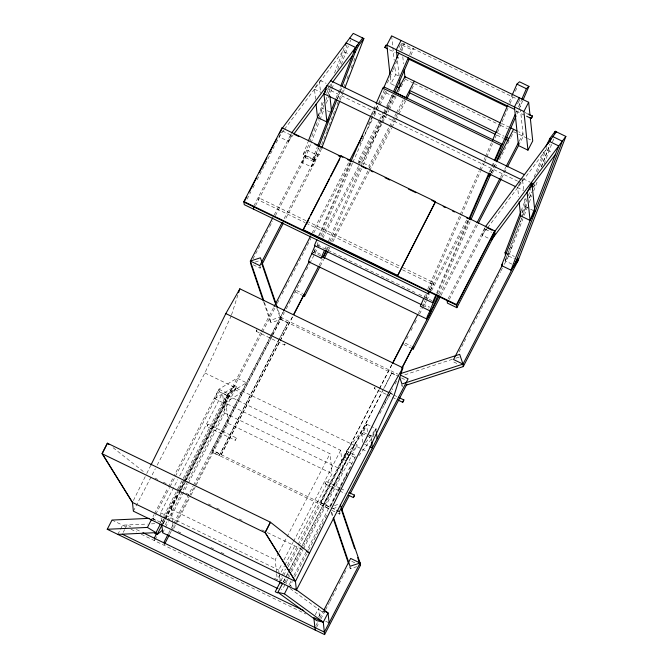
<?xml version="1.0" encoding="UTF-8"?>
<svg xmlns="http://www.w3.org/2000/svg" width="668" height="668" viewBox="0 0 668 668"><rect width="100%" height="100%" fill="white"/><g stroke="black" fill="none" stroke-linecap="round" stroke-linejoin="round"><path stroke-width="0.5" stroke-dasharray="3.34 2.5" d="M236.43 437.991L235.278 440.337L206.921 426.601L207.439 425.124L208.049 424.213L236.397 437.957L235.278 440.337M285.178 344.162L284.568 345.064L284.927 343.895M326.209 481.494L325.049 483.841L326.176 481.461L339.895 488.108M386.229 394.329L374.339 388.567L374.706 387.398M231.529 314.912L238.309 293.644M283.9 130.085L278.932 136.723L288.376 141.307L291.206 133.942M321.475 148.73L319.246 154.533L313.91 161.664L313.726 159.894L303.088 154.742L307.956 142.1M318.06 115.848L323.295 102.229M326.669 93.478L328.915 87.642M334.526 73.054L345.414 44.748M320.289 148.162L314.904 162.165L311.346 166.916L301.903 162.341L309.368 142.935M309.735 141.967L318.327 119.647M318.619 118.871L323.922 105.093M325.733 100.392L330.268 88.602M330.602 87.75L332.138 83.75M337.707 69.272L347.068 44.94M275.425 215.639L305.451 157.59L310.678 144.004M311.054 143.036L319.638 120.716M320.014 119.747L324.122 109.076M326.36 103.256L331.587 89.671M331.963 88.702L333.825 83.851M341.29 64.445L348.387 46.008M349.882 42.134L350.625 40.189M319.246 154.533L318.06 153.957L312.724 161.088L312.541 159.326L317.409 146.684M336.062 98.196L340.605 86.389M313.726 159.894L318.202 148.254M337.24 98.772L340.229 91.007M340.605 90.038L341.348 88.093M311.346 166.916L318.811 147.511M337.482 99.006L339.72 93.186M340.045 92.334L341.958 87.358M321.625 144.706L326.619 131.73M326.986 130.761L335.545 108.533M337.031 104.667L343.352 88.234M343.653 87.458L345.581 82.44M347.009 78.724L348.93 73.739M351.118 68.052L352.278 65.038M353.731 61.264L354.875 58.275M340.07 100.409L343.043 92.677M343.419 91.708L344.162 89.779M351.902 463.483L343.31 459.317L346.5 451.042L366.615 424.155L370.907 426.242M343.31 459.317L363.425 432.438L366.615 424.155L367.667 434.133M358.858 455.751L372.878 437.014L376.067 428.739L371.767 426.652M488.116 238.092L482.104 235.178L484.935 227.821M518.727 184.894L517.667 187.658L518.619 196.726M522.994 178.306L521.224 182.907L518.41 181.546M521.14 210.904L525.992 198.296M534.208 176.945L544.662 149.774M521.95 212.449L526.902 199.573M528.396 195.691L530.91 189.161M537.356 172.402L547.175 146.876M511.947 264.127L505.075 260.796L521.499 218.102M521.875 217.133L526.726 204.525M529.34 197.728L531.578 191.908M533.448 187.057L534.191 185.119M541.28 166.683L549.873 144.371M509.417 248.847L510.602 247.26L522.51 216.332M522.877 215.372L526.968 204.734M529.574 197.97L531.803 192.175M533.665 187.341L534.776 184.443M541.472 167.042L550.023 144.814M504.34 264.336L508.632 256.044L522.944 218.837M524.305 215.288L527.403 207.239M529.265 202.412L531.87 195.641M533.724 190.814L537.448 181.145M544.094 163.869L553.814 138.618M318.536 235.929L350.475 162.524M371.208 114.863L375.767 104.375M319.404 235.712L351.143 162.767M371.667 115.589L376.643 104.15M400.199 50.008L402.278 45.232L404.198 43.47M315.046 249.281L314.219 251.193L321.091 254.525M317.125 244.505L317.96 242.593M320.865 235.904L352.462 163.284M352.879 162.324L384.476 89.704M387.382 83.016L389.461 78.239M389.878 77.279L392.784 70.591M393.201 69.639L395.281 64.854M395.698 63.903L398.604 57.214M401.518 50.526L404.424 43.837M325.258 248.563L326.084 246.651M328.581 240.923L360.595 167.342M361.004 166.39L383.457 114.787M383.875 113.827L392.183 94.722M409.643 54.584L411.722 49.808L413.008 48.63M326.159 250.041L327.412 247.177M329.9 241.44L361.497 168.82M363.158 164.996L384.776 115.305M385.194 114.345L386.856 110.529M387.273 109.569L393.502 95.24M410.962 55.102L413.876 48.413M424.055 297.627L425.716 293.811M427.787 289.052L459.709 215.664M460.127 214.712L479.198 170.866M479.616 169.914L482.521 163.243M484.175 159.435L485.001 157.523M485.419 156.571L491.64 142.276M509.049 102.246L511.955 95.574M425.792 297.185L427.036 294.321M429.115 289.561L461.037 216.173M461.454 215.221L480.526 171.375M480.935 170.423L484.258 162.8M484.667 161.848L486.329 158.032M486.747 157.08L492.55 143.737M495.038 138.025L508.306 107.523M509.96 103.707L512.865 97.035M515.354 91.324L517.424 86.556M436.663 293.168L468.594 219.764M489.335 172.102L491.406 167.334M491.823 166.382L493.894 161.614M437.114 293.903L469.161 220.24M490.203 171.876L494.454 162.107M516.013 112.541L516.848 110.637M518.502 106.83L521.407 100.158M438.559 294.137L470.072 221.709M491.222 173.096L495.781 162.616M516.923 114.011L518.585 110.195M518.994 109.243L522.727 100.668M257.113 329.808L256.186 331.295L256.729 329.85M214.628 398.679L231.879 388.183L241.332 392.759L224.081 403.263L214.628 398.679L218.92 389.219L237.048 378.18L246.5 382.764L228.373 393.803L164.019 518.193M224.081 403.263L228.373 393.803L218.92 389.219L174.114 475.841M157.205 465.095L204.884 372.953L231.22 315.88M375.099 387.356L374.339 388.567M133.383 500.566L146.325 474.389M146.785 473.453L150.659 465.621M247.102 199.131L250.909 191.758M252.821 188.067L255.201 183.466M257.113 179.775L274.272 146.601M276.176 142.919L281.896 131.863M253.898 205.819L291.089 133.942M315.546 99.281L314.494 89.203L316.874 84.594M255.594 205.552L291.824 135.52L291.565 133.024M317.935 116.491L322.226 108.199L321.375 100.142M274.206 214.987L305.192 155.093L314.645 159.669L314.904 162.165L284.869 220.215M253.013 258.95L269.221 227.613M269.697 226.694L272.561 221.166M117.81 534.4L122.578 525.182L147.344 524.046M284.134 218.645L314.645 159.669M133.375 511.17L155.302 468.777M123.229 532.346L124.657 529.582M125.133 528.664L127.045 524.981L130.786 526.793M253.205 264.804L260.086 268.135L261.038 266.29M155.611 520.305L152.179 518.226L154.091 514.535M154.567 513.617L167.91 487.815M168.386 486.897L173.638 476.76M152.446 520.714L155.302 515.187M155.778 514.268L169.605 487.548M170.081 486.621L219.188 391.715L218.92 389.219M398.963 47.57L401.343 42.961L516.656 98.839M161.005 516.815L160.587 512.832L177.746 479.657M179.65 475.967L222.561 393.043L340.68 450.282L342.776 470.23L303.689 545.789M160.036 523.169L163.393 516.681M163.877 515.754L177.304 489.803M177.78 488.876L224.298 398.963L234.359 385.528L236.722 386.672L167.693 520.096M152.179 518.226L161.631 522.802L163.535 519.12M162.433 522.418L163.869 519.637M164.353 518.71L177.78 492.75M179.692 489.043L183.533 481.628M184.009 480.701L260.745 332.388M261.221 331.462L273.696 307.355M312.056 233.199L348.988 161.823M368.168 124.741L378.238 105.277M378.723 104.35L385.436 91.374M161.89 525.298L164.754 519.771M165.23 518.844L228.631 396.291L228.373 393.803M162.934 523.578L164.846 519.871M165.33 518.944L178.748 493.001M179.233 492.082L184.502 481.887M184.986 480.96L234.359 385.528M155.018 539.744L157.414 535.11M163.176 523.979L165.088 520.272M165.572 519.345L179.475 492.466M179.959 491.539L184.752 482.271M185.236 481.344L261.965 333.023M262.449 332.096L275.391 307.071M277.312 303.364L280.193 297.803M282.105 294.095L284.986 288.534M285.461 287.607L289.302 280.193M291.223 276.477L310.879 238.476M313.76 232.915L350.207 162.466M359.801 143.921L372.268 119.822M374.189 116.115L376.585 111.481M377.061 110.554L379.466 105.92M379.942 104.993L386.179 92.935L385.912 90.447M394.362 85.42L390.93 83.759L395.698 74.54L394.838 66.408M172.611 522.318L171.25 509.35L180.778 490.922M181.253 490.003L186.021 480.785M186.497 479.866L226.068 403.389L330.017 453.756L332.113 473.704L297.318 540.971M165.297 524.722L167.209 521.023M162.683 532.78L165.063 528.171M165.539 527.252L168.403 521.725M168.879 520.798L187.95 483.941M188.426 483.022L224.657 412.991L222.561 393.043M394.187 94.455L358.632 163.167L358.374 160.679L379.224 120.365M379.7 119.447L383.49 112.115M383.966 111.197L384.918 109.368M386.814 105.703L392.5 94.706M168.528 533.481L192.985 486.212M193.461 485.285L270.256 336.839M270.674 336.037L283.624 311.012M313.835 252.613L316.248 247.945M316.716 247.051L319.129 242.384M321.993 236.856L358.44 166.399M358.891 165.53L394.888 95.942M271.492 334.835L211.839 450.132L329.967 507.371L343.327 481.545M271.959 333.933L283.407 311.797M272.168 335.779L212.04 452.002L330.167 509.241M272.644 334.86L280.752 319.179L398.879 376.418M169.747 534.124L171.183 531.344M171.668 530.417L174.54 524.856M175.024 523.929L188.927 497.042M189.411 496.115L194.204 486.847M194.68 485.92L284.368 312.574M286.28 308.866L304.508 273.646M306.428 269.939L309.301 264.378M309.785 263.451L317.576 248.379M317.935 247.686L320.448 242.826M322.727 238.418L359.685 166.983M361.58 163.334L382.196 123.471M382.655 122.595L388.91 110.496M389.352 109.644L396.049 96.693M398.445 92.067L404.666 80.043M173.822 528.38L176.202 523.77M176.678 522.852L190.505 496.132M190.981 495.205L195.749 485.995M196.225 485.077L228.164 423.337L226.068 403.389M279.249 339.219L219.162 455.743L212.073 452.311L211.806 449.815L221.292 454.708L292.86 316.381M279.733 338.292L287.841 322.611L219.162 455.743M369.179 167.493L369.003 165.831L388.91 127.346M389.386 126.427L396.024 113.602M396.491 112.683L403.13 99.858M221.258 454.399L279.708 341.423M280.184 340.496L292.642 316.415M318.995 265.488L322.343 259.009M327.136 249.749L328.572 246.968M331.453 241.407L404.816 99.607M320.331 265.906L323.679 259.434M328.464 250.183L329.9 247.41M332.773 241.858L369.137 171.567M369.613 170.641L391.623 128.097M392.108 127.171L395.456 120.699M395.932 119.772L398.328 115.147M398.804 114.22L405.977 100.35M411.722 89.253L414.594 83.7L499.781 124.983M276.56 572.693L275.199 559.726L278.531 553.271M279.007 552.352L330.017 453.756M517.558 103.891L518.994 101.127M279.124 574.062L278.706 570.071L282.046 563.617M283.95 559.934L293.01 542.424M293.486 541.506L340.68 450.282M274.481 578.313L277.295 579.674L284.443 565.854M284.919 564.928L295.406 544.662M428.246 291.457L433.014 282.247L401.234 266.841M291.682 586.429L289.202 584.625L279.758 580.041L281.662 576.359M282.138 575.44L285.478 568.986M287.382 565.303L346.5 451.042L355.944 455.618L306.37 551.451M379.199 389.361L320.515 502.795L378.931 389.502M379.416 388.576L391.865 364.503M418.218 313.568L421.09 308.015M421.575 307.088L424.923 300.608M425.407 299.681L427.804 295.047M430.192 290.421L466.606 220.039M491.038 172.812L493.435 168.186M493.911 167.259L496.307 162.625M379.683 388.434L392.083 364.461M430.417 290.263L433.281 284.735L433.014 282.247M280.969 580.692L286.28 570.43M288.125 566.873L346.759 453.539L346.5 451.042M406.637 338.96L408.073 336.188M410.945 330.635L412.857 326.936M414.77 323.237L417.158 318.611M419.554 313.985L421.951 309.368M422.426 308.441L426.251 301.043M426.735 300.116L429.599 294.563M431.52 290.864L468.36 219.647M492.283 173.404L497.551 163.234M499.464 159.527L501.376 155.828M501.86 154.909L505.684 147.511M507.596 143.804L510.469 138.259M510.945 137.332L513.817 131.788L526.701 138.025M283.366 581.778L286.246 576.217M286.722 575.29L289.119 570.656M289.603 569.729L347.151 458.498L357.205 445.055L354.842 443.911L301.635 546.758M283.416 581.97L285.336 578.263M285.812 577.336L288.209 572.701M288.693 571.775L301.151 547.685M383.207 389.586L323.078 505.81L330.192 509.55M383.683 388.667L391.79 372.986L384.192 388.058M323.112 506.119L382.28 391.749M284.618 582.646L287.482 577.119M287.958 576.2L288.91 574.355M290.814 570.672L303.214 546.708M362.791 442.35L361.847 433.373L366.615 424.155M287.699 579.406L282.906 588.675L281.395 589.877M288.175 578.48L289.62 575.699M291.532 571.992L303.038 549.756M303.514 548.829L357.205 445.055M291.114 580.935L289.202 584.625L289.469 587.122L292.325 581.586M293.97 575.407L305.894 552.369M329.967 507.371L347.594 472.936M349.498 469.245L350.934 466.473M439.644 294.997L476.535 223.696M500.491 177.396L504.323 169.981M504.799 169.062L505.76 167.209M519.178 141.274L523.011 133.867L518.71 131.788M345.231 477.862L346.667 475.09M294.713 576.985L306.629 553.947M308.541 550.257L323.312 521.691M325.224 518.009L326.652 515.245M385.044 403.171L386.471 400.399M388.384 396.709L391.248 391.181M379.825 413.626L383.641 406.244M384.117 405.326L392.709 388.726M395.097 384.108L397.001 380.418M440.964 295.448L477.812 224.231M501.735 177.98L507.004 167.81M518.502 145.574L523.269 136.364L520.489 109.919M371.608 440.947L371.299 437.949L376.067 428.739L376.276 430.735M448.103 298.771L484.809 227.821M449.322 299.423L485.552 229.391L485.285 226.903M337.924 513.3L339.645 514.135L340.605 512.289M520.522 182.13L517.667 187.658L523.679 190.572M522.059 213.109L525.399 206.654L524.447 197.586M315.271 614.785L318.603 608.339L319.655 618.309L323.471 610.944M318.694 616.973L321.558 611.445L324.339 612.072M315.839 625.682L317.743 622M505.033 259.994L508.365 253.548L514.377 256.462M316.582 627.26L318.962 622.651M320.865 618.96L325.157 610.669M325.633 609.75L329.449 602.377M329.925 601.459L337.081 587.631M338.985 583.949L347.084 568.284M459.05 351.869L463.817 342.659M464.293 341.732L467.157 336.204M469.061 332.522L471.441 327.913M473.353 324.231L491.464 289.211M491.94 288.292L500.524 271.709M501 270.782L502.428 268.018M284.518 129.25L342.943 51.185L348.955 54.1M288.376 141.307L293.352 134.66M328.773 87.324L327.529 88.986L517.475 181.086M329.399 86.489L331.879 83.166M303.088 154.742L306.645 149.991L316.098 154.575L312.541 159.326M301.903 162.341L305.451 157.59L305.192 155.093M236.722 386.672L226.661 400.107L224.298 398.963M482.104 235.178L487.072 228.539M487.698 227.704L546.115 149.64L552.127 152.554M365.705 442.583L376.067 428.739M507.045 254.174L511.788 247.836L510.602 247.26M505.075 260.796L508.632 256.044L508.365 253.548M206.996 426.551L208.049 424.213M256.211 331.328L284.568 345.064M255.201 262.065L260.687 260.278M287.875 322.928L280.785 319.488L270.732 322.769L270.473 320.273L280.527 316.999L277.846 309.1M404.816 374.806L455.025 358.44M456.01 358.115L459.943 356.837M334.501 505.567L339.987 503.781M332.94 508.657L338.425 506.87M349.631 566.798L350.299 568.769L356.695 566.681M151.469 523.862L156.621 523.62M402.278 45.232L411.722 49.808M524.931 112.466L526.81 113.376M389.536 49.791L395.172 52.521M516.297 111.214L525.683 115.764M501.384 123.396L508.874 127.02M395.698 74.54L398.27 75.793M405.142 79.125L412.874 82.865M500.716 125.434L507.262 128.607M527.561 138.443L532.722 140.94M497.56 133.066L504.106 136.239M496.883 135.103L503.438 138.276M386.179 92.935L395.623 97.52L395.448 95.858M320.114 80.402L326.134 83.316M523.294 178.857L530.167 182.189M314.494 89.203L320.506 92.117M322.226 108.199L323.938 109.034M327.378 110.696L330.81 112.366M525.399 206.654L529.691 208.742M530.551 209.151L534.851 211.238M358.374 160.679L369.003 165.831M282.372 130.936L291.824 135.52M485.552 229.391L491.565 232.305M305.451 157.59L314.904 162.165M508.632 256.044L514.644 258.959M305.869 220.632L258.19 197.528L258.458 200.024L305.201 222.669M306.804 221.083L400.299 266.39M306.136 223.129L398.687 267.977M402.428 269.788L433.281 284.735M317.55 245.198L361.613 266.549M365.363 268.369L385.052 277.905M385.987 278.364L415.045 292.442M418.803 294.262L431.92 300.625M422.894 303.856L429.766 307.188M320.715 255.861L313.209 252.228A5.294 0.676 -64.1 0 1 313.242 252.947M422.902 305.376L428.522 308.107M453.806 362.006L458.098 364.093M296.575 290.496L302.596 293.411M405.251 343.16L411.263 346.074M295.089 291.849L301.961 295.181M403.764 344.513L410.636 347.836M280.56 317.308L397.744 374.097M391.824 373.295L396.258 375.441M401.493 377.979L405.785 380.059M389.553 392.6L392.358 393.961M390.095 393.277L392.842 394.604M393.753 395.047L397.41 396.817M387.139 394.771L391.715 396.992M392.625 397.435L395.373 398.763M369.379 434.968L372.819 436.63M363.425 432.438L366.866 434.1M367.726 434.517L372.878 437.014M361.847 433.373L366.139 435.452M366.999 435.87L371.299 437.949M364.611 444.178L368.911 446.266M204.884 372.953L361.338 448.762M362.273 449.222L367.893 451.944M219.188 391.715L228.631 396.291M346.759 453.539L356.211 458.114M226.377 396.182L228.74 397.326M346.867 454.566L349.23 455.71M344.788 457.355L347.151 458.498M224.657 412.991L342.776 470.23M228.164 423.337L332.113 473.704M340.805 488.55L345.381 490.763M325.049 483.841L338.768 490.487M339.678 490.93L345.172 493.594M320.481 502.478L329.934 507.062M331.654 507.889L335.946 509.976M331.912 510.385L337.073 512.882M351.76 561.329L355.201 562.99M154.934 478.104L157.748 479.465M163.368 482.187L166.182 483.557M177.421 489.001L180.235 490.362M185.854 493.084L188.66 494.445M208.341 503.981L211.146 505.342M216.766 508.072L219.58 509.433M239.253 518.961L242.066 520.322M261.739 529.858L266.423 532.129M267.359 532.58L302.963 549.831M171.25 509.35L275.199 559.726M160.587 512.832L278.706 570.071M178.022 531.569L180.836 532.93M210.804 547.451L213.61 548.812M221.1 552.444L223.914 553.805M136.397 529.507L141.065 531.77M325.667 621.223L329.107 622.893M112.015 520.063L126.319 526.994M130.995 529.256L136.606 531.978M141.282 534.25L305.886 614.009M290.146 588.566L321.558 611.445M113.109 447.702L144.873 472.735M401.56 384.534L402.219 386.488L402.053 384.826M276.769 307.647L280.785 319.488L280.527 316.999M264.445 302.512L270.473 320.273M263.701 302.045L270.732 322.769M331.612 511.997L333.282 516.932M331.203 512.515L332.539 516.464M519.203 97.712L520.38 108.901M522.643 180.46L523.595 189.528M401.401 43.52L402.153 50.643M402.796 56.747L403.539 63.861M397.493 60.872L399.097 76.127M391.632 35.888L394.195 60.304M390.179 76.636L390.93 83.759M359.551 161.247L359.726 162.908M329.132 88.593L329.875 95.649M319.362 80.995L320.632 93.086M350.124 567.107L350.299 568.769M339.386 511.638L339.645 514.135M259.91 266.474L260.086 268.135M279.232 575.056L279.758 580.041M276.661 573.687L277.295 579.674M172.711 523.32L173.346 529.306M161.105 517.817L161.631 522.802M154.366 539.009L154.542 540.671"/><path stroke-width="1" d="M387.665 48.881L384.81 47.486L385.97 45.132L385.862 45.708M353.397 497.585L354.524 495.197L353.397 497.585L348.83 495.364M402.687 402.311L403.814 399.923L402.687 402.311L398.12 400.09M531.319 118.495L532.446 116.107L531.319 118.495L526.626 116.224M238.618 292.676L239.845 288.81L402.862 367.801L394.237 394.871L367.893 451.944L296.383 590.161L133.375 511.17L132.456 502.436L102.137 453.405L107.414 443.21L270.423 522.201L309.518 553.012L306.704 551.651M308.332 141.132L317.684 116.817M345.381 44.848L346.124 42.902L355.576 47.486L340.914 85.587M317.768 145.741L335.745 99.031M318.953 146.317L336.872 99.741M342.099 86.155L355.167 52.196L358.532 45.683L363.868 38.552L353.238 33.4L282.113 128.448L279.249 133.976M321.842 147.77L339.695 101.377M344.905 87.842L363.868 38.552M545.781 146.868L549.898 138.41L555.233 131.279L565.863 136.431L494.737 231.479L491.556 239.762L555.567 154.216M505.267 254.391L505.083 252.629L520.764 211.873M565.863 136.431L518.076 260.62L510.97 270.123L501.518 265.547L520.931 215.096M532.029 186.247L533.248 183.082M548.553 143.303L549.296 141.357L558.749 145.941L510.97 270.123M554.49 133.216L555.233 131.279M514.527 265.371L562.306 141.19L552.853 136.606M316.882 239.745L314.394 245.465L432.513 302.704L433.799 301.527M350.884 161.572L370.79 115.814M376.184 103.423L382.822 88.168L384.108 86.99L502.227 144.238L500.942 145.407L494.312 160.662M314.979 245.899L311.647 253.539L321.099 258.124L323.663 255.777L325.742 250.993M383.273 88.902L398.946 52.872M321.099 258.124L324.423 250.475M393.435 91.85L408.399 57.448M394.755 92.368L409.3 58.926M423.637 298.579L420.322 306.203L429.775 310.787L432.338 308.432L437.732 296.041M492.466 140.372L507.814 105.11M511.955 95.574L516.932 84.135L519.495 81.788L528.947 86.372L523.144 99.716M432.513 302.704L435.837 295.081M469.011 218.812L488.918 173.054M429.775 310.787L436.822 294.58M469.462 219.547L489.477 173.538M495.18 160.437L515.187 114.453M521.817 99.198L526.384 88.719L528.947 86.372M470.898 219.797L490.805 174.056M496.19 161.664L516.097 115.915M385.745 45.992L384.843 47.52M150.943 465.037L225.826 313.576L239.845 288.81M296.383 590.161L295.465 581.436L388.843 392.567L402.862 367.801M295.465 581.436L265.188 532.747L270.423 522.201L265.146 532.396L295.465 581.436L132.456 502.436L102.171 453.756L107.414 443.21L109.043 444.496M429.941 291.19L428.514 293.953L244.237 204.658L243.912 201.536L282.046 127.822L342.934 157.322M244.455 201.243L246.834 196.634M249.222 192.025L256.846 177.279M259.234 172.678L266.858 157.932M269.246 153.323L276.869 138.585M326.326 89.178L323.938 93.779L326.902 121.993L317.459 117.418L316.081 104.317M340.321 504.766L360.094 562.999L360.353 565.487L324.598 634.6L107.247 529.273L112.015 520.063L149.089 518.368M263.367 301.059L250.634 263.551L250.366 261.063L272.778 217.751M326.902 121.993L328.339 119.23M282.222 222.327L259.819 265.639L250.366 261.063L263.768 300.533M261.99 264.445L283.441 222.978M389.962 74.599L386.864 45.107L391.632 35.888L528.655 102.287L530.05 115.514M107.247 529.273L147.411 527.436L151.703 519.145M309.643 217.259L302.971 230.159L341.047 155.819L435.544 201.611L397.468 275.951L435.544 201.611M310.603 215.413L319.655 197.912M320.615 196.066L329.666 178.556M330.618 176.711L339.678 159.209M401.084 40.464L396.316 49.682L397.168 57.824M117.81 534.4L155.986 532.646L160.278 524.355M154.275 538.174L156.679 533.54M274.172 306.428L310.62 235.979M349.464 160.896L362.415 135.871M154.767 533.365L157.13 534.509L161.923 525.24M163.727 542.75L168.044 534.408M283.624 311.012L309.067 261.831M396.258 93.295L404.883 76.628L500.449 122.937M164.47 544.32L169.263 535.051M293.603 314.57L318.511 266.415M323.304 257.155L326.66 250.667M405.71 97.879L414.335 81.204M293.811 314.536L304.307 294.246L304.541 296.425L302.821 295.598M304.541 296.425L319.855 266.833M324.155 258.508L327.988 251.11M406.937 98.497L409.81 92.952M519.203 97.712L514.435 106.922L518.502 145.574L507.48 166.883M392.35 363.576L417.742 314.494M489.126 176.519L490.562 173.738M496.792 161.698L513.558 129.291M393.034 362.615L403.53 342.325M518.502 145.574L527.954 150.158L523.887 111.506L528.655 102.287M282.706 583.147L277.612 592.9L275.249 591.756L280.051 582.488L282.597 583.79M324.598 634.6L323.287 622.133L316.791 620.655L277.946 592.366L284.443 593.835L288.25 586.471M401.794 368.151L439.168 295.924M477.01 222.77L500.006 178.323M506.235 166.282L518.694 142.201M402.011 368.118L412.983 346.909L413.216 349.088L411.496 348.253M413.216 349.088L440.012 297.293M478.288 223.304L501.259 178.907M341.557 510.444L349.189 495.681M350.141 493.844L406.929 384.075M527.954 150.158L532.722 140.94L530.258 117.543M447.151 300.617L447.41 303.113L456.862 307.689L456.536 304.575L494.671 230.852L431.87 200.425M494.737 231.479L456.603 305.192L243.979 202.162M456.862 307.689L494.996 233.975L494.671 230.852M549.814 141.424L551.075 138.986L549.898 138.41M323.947 610.018L350.642 558.415L360.094 562.999L324.339 632.103L122.277 534.191M502.169 265.522L453.547 359.518L462.991 364.093L463.258 366.59L406.161 385.202M530.083 220.448L534.851 211.238L531.878 183.024L527.119 192.234L530.083 220.448L520.631 215.873L519.145 201.761M315.146 630.024L313.835 617.549L323.287 622.133L328.055 612.915L294.989 588.834M399.639 377.161L401.961 383.991L462.991 364.093L517.817 258.124L518.076 260.62L463.258 366.59M291.565 133.024L362.691 37.976M293.97 133.834L325.124 92.201M332.505 82.339L352.387 55.761M485.285 226.903L556.411 131.855M501.518 265.547L502.703 263.96M157.13 534.509L162.416 530.283M250.366 261.063L260.42 257.781L277.178 307.13M400.616 373.596L459.684 354.341L462.991 364.093M360.094 562.999L350.04 566.272L333.616 517.917M516.932 84.135L526.384 88.719M386.864 45.107L523.887 111.506M527.753 113.836L532.446 116.107M396.575 52.179L514.702 109.418M408.315 58.893L506.903 106.663M349.681 38.151L359.134 42.735M358.532 45.683L357.355 45.107L353.982 51.62L355.167 52.196M510.744 127.93L516.99 130.953M496.616 132.606L409.567 90.422L409.826 92.919L495.013 134.193M505.985 137.14L508.791 138.501M396.942 86.673L399.514 87.917M505.309 139.186L508.114 140.547M395.105 92.535L404.549 97.11M382.822 88.168L500.942 145.407M330.685 80.753L524.405 174.624M520.848 179.375L327.128 85.504L323.938 93.779L515.796 186.748M347.661 159.619L351.401 161.431M361.664 166.407L366.348 168.67M371.032 170.941L372.919 171.86M385.085 177.755L389.761 180.018M408.474 189.086L415.989 192.726M294.287 134.343L298.972 136.614M314.895 144.33L322.394 147.962M338.317 155.677L340.187 156.588M443.218 206.512L445.097 207.422M452.587 211.055L454.457 211.965M466.64 217.86L468.51 218.77M487.005 227.73L492.157 230.235M505.083 252.629L506.269 253.197M302.905 229.533L397.41 275.325M243.912 201.536L456.536 304.575M322.586 256.771L421.024 304.466M308.624 261.764L426.752 319.003M400.366 375.074L408.098 378.814L339.386 511.638L336.806 510.385M225.826 313.576L388.843 392.567M398.328 397.26L403.814 399.923M369.771 446.675L372.343 447.927L371.717 441.94M349.038 492.533L354.524 495.197M102.171 453.756L265.188 532.747M160.178 524.463L161.89 525.298M277.988 588.658L162.683 532.78L161.723 523.637M324.615 611.253L328.055 612.915L329.107 622.893M142.935 532.68L303.756 610.61M147.411 527.436L155.986 532.646M284.443 593.835L323.287 622.133M262.023 264.227L275.091 302.713M341.59 510.227L354.658 548.712M357.672 557.596L360.353 565.487M333.215 518.435L348.621 563.834M428.246 291.457L428.514 293.953M404.182 69.965L405.033 78.106M399.522 80.202L400.165 86.306M376.376 431.728L377.111 438.709M341.047 155.819L341.106 156.446M329.975 96.66L331.57 111.773M282.046 127.822L282.113 128.448M253.422 206.738L253.69 209.234M279.859 581.043L280.067 583.039M308.883 261.647A5.294 0.676 -64.1 0 1 309.2 259.234A5.294 0.676 -64.1 0 1 312.073 253.498M427.896 317.726A5.294 0.676 -64.1 0 0 431.428 309.676A5.294 0.676 -64.1 0 0 427.804 315.304A5.294 0.676 -64.1 0 0 427.896 317.726"/></g></svg>
